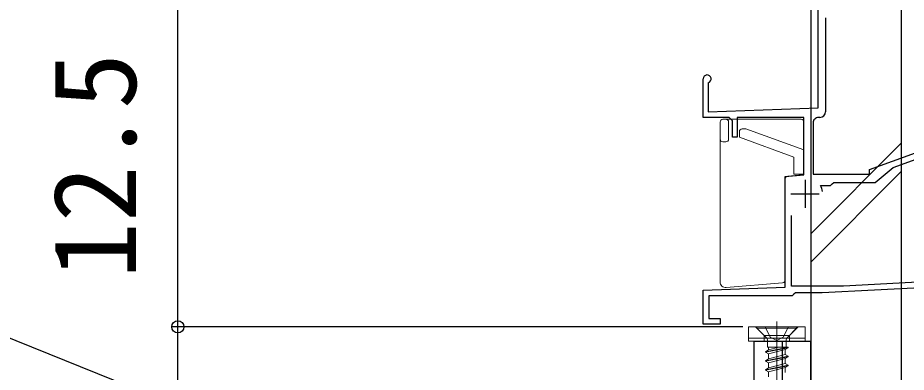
# Model space of a CAD drawing. Units: millimetres, scale not verified. Extents: x -875 to 875, y -1304 to 1298.
# Drawn here: x -220.1 to -63.1, y 390.4 to 453 of the extents above; entities that cross this region are included whole.
import ezdxf
from ezdxf.enums import TextEntityAlignment as Align

# ---------------------------------------------------------------- set-up
doc = ezdxf.new("R2010")
doc.units = ezdxf.units.MM
doc.header["$LTSCALE"] = 8
for name, color, linetype in [('0-3_YKK_11', 7, 'Continuous'), ('0-4_YKK_12', 2, 'Continuous'), ('0-6_YKK_D', 6, 'Continuous'), ('0-8_YSS_K', 3, 'Continuous')]:
    doc.layers.add(name, color=color, linetype=linetype)
doc.layers.add('0-5_YKK_13', color=4, linetype='Continuous', lineweight=18)
doc.styles.add('ＭＳ ゴシック', font='')
doc.styles.get('ＭＳ ゴシック').set_extended_font_data('MS Gothic')

msp = doc.modelspace()

# ---------------------------------------------------------------- linework, layer by layer
at = {"layer": '0-3_YKK_11'}
for p, q in [((-77.4, 453), (-77.4, 436.399)), ((-78.401, 435.4), (-78.6, 435.4)), ((-81, 424.4), (-81, 419.4)), ((-83.5, 421.9), (-78.5, 421.9)), ((-51.248, 405.802), (-78.008, 404.4))]:
    msp.add_line(p, q, dxfattribs=at)
for points in [[(-98.1, 441.529), (-98.1, 436.4), (-78.7, 437.077), (-78.7, 455.2)], [(-78.008, 404.4), (-82.709, 404.4), (-83.004, 404.15), (-83.3, 403.9), (-98, 403.9), (-98, 399.9), (-96, 399.9), (-96, 398.9), (-99, 398.9), (-99, 404.9), (-84.5, 405.406), (-84.5, 424.975), (-81.2, 425.264), (-81.2, 435.4), (-93, 435.4), (-93, 431.9), (-93.8, 431.9), (-93.8, 434.8), (-94.4, 435.4), (-99, 435.4), (-99, 442.2)], [(-79.6, 434.399), (-79.6, 425.4), (-69.6, 425.4), (-69.6, 426.2), (-49.325, 433.579)], [(-78.287, 423.4), (-76.492, 423.4), (-76.196, 423.65), (-75.9, 423.9), (-68.6, 423.9), (-65.457, 426.537), (-48.525, 432.7), (-39, 432.7), (-39, 425.904)], [(-74.218, 405.6), (-83.4, 405.6), (-83.4, 418.046)], [(-51.3, 411.1), (-51.3, 406.801), (-74.218, 405.6)]]:
    msp.add_lwpolyline(points, dxfattribs=at)
for centre, radius, start, end in [((-98.3, 442.2), 0.7, 286.60157, 180.00002), ((-78.6, 434.4), 1, 89.99998, 180.00002), ((-78.401, 436.4), 1, 270, 359.99998), ((-81, 421.9), 3.1, 7.35769, 28.93855)]:
    msp.add_arc(centre, radius, start, end, dxfattribs=at)
at = {"layer": '0-4_YKK_12'}
for p, q in [((-90, 395.9), (-80, 395.9)), ((-90, 368.2), (-90, 395.9)), ((-85, 367.9), (-85, 395.9)), ((-80, 163.4), (-80, 395.9))]:
    msp.add_line(p, q, dxfattribs=at)
at = {"layer": '0-5_YKK_13'}
for p, q in [((-82.709, 435.079), (-95.509, 435.079)), ((-81.709, 435.079), (-82.709, 435.079)), ((-96.009, 434.579), (-96.009, 406.334)), ((-94.509, 434.579), (-94.509, 431.579)), ((-91.444, 433.38), (-92.109, 433.38)), ((-91.456, 433.384), (-81.209, 429.654)), ((-81.209, 434.579), (-81.209, 425.539)), ((-92.609, 432.88), (-92.609, 431.884)), ((-83.009, 428.39), (-92.609, 431.884)), ((-95.509, 431.079), (-95.009, 431.079)), ((-84.509, 406.707), (-84.509, 424.517)), ((-84.053, 425.015), (-81.483, 425.24)), ((-94.922, 405.337), (-84.966, 406.208)), ((-86, 399.35), (-86, 367.09)), ((-86, 394.048), (-86, 399.151)), ((-89.75, 398.4), (-88.25, 396.9)), ((-82.5, 398.4), (-89.5, 398.4)), ((-89.5, 398.4), (-89.5, 398.15)), ((-82.5, 398.15), (-89.5, 398.15)), ((-89.5, 398.15), (-87.869, 396.519)), ((-88.05, 398.4), (-87.145, 396.585)), ((-82.5, 398.15), (-84.131, 396.519)), ((-82.25, 398.4), (-83.75, 396.9)), ((-82.5, 398.4), (-82.5, 398.15)), ((-81, 396.4), (-81, 398.4)), ((-91, 396.4), (-81, 396.4)), ((-91, 396.4), (-81, 396.4)), ((-91, 395.9), (-91, 396.4)), ((-91, 395.9), (-81, 395.9)), ((-88.25, 396.4), (-88.25, 396.9)), ((-88.25, 396.9), (-83.75, 396.9)), ((-88.25, 395.9), (-88.25, 396.4)), ((-87.771, 396.4), (-84.229, 396.4)), ((-87.635, 395.954), (-87.635, 394.812)), ((-87.145, 396.585), (-86, 395.976)), ((-84.365, 395.954), (-84.365, 394.812)), ((-83.75, 396.4), (-83.75, 396.9)), ((-83.75, 395.9), (-83.75, 396.4)), ((-81, 395.9), (-81, 396.4)), ((-88, 394.017), (-84, 394.812)), ((-84, 394.712), (-88, 393.917)), ((-87.475, 394.321), (-88, 394.017)), ((-84, 394.812), (-87.635, 394.812)), ((-87.475, 394.812), (-87.475, 394.321)), ((-87.475, 394.321), (-85.65, 394.812)), ((-84.525, 394.409), (-87.475, 393.614)), ((-84, 394.712), (-84.525, 394.409)), ((-84.525, 394.409), (-84.525, 393.526)), ((-84, 394.812), (-84, 394.712)), ((-88, 394.017), (-88, 393.917)), ((-87.475, 393.614), (-88, 393.917)), ((-88, 392.427), (-84, 393.222)), ((-84, 393.122), (-88, 392.327)), ((-87.475, 393.614), (-87.475, 392.731)), ((-87.475, 392.731), (-84.525, 393.526)), ((-84.525, 392.819), (-87.475, 392.024)), ((-84, 393.222), (-84.525, 393.526)), ((-84.525, 392.819), (-84.525, 391.936)), ((-87.475, 392.024), (-88, 392.327)), ((-84, 391.632), (-88, 390.837)), ((-88, 390.737), (-84, 391.532)), ((-87.475, 391.141), (-88, 390.837)), ((-87.475, 392.024), (-87.475, 391.141)), ((-87.475, 391.141), (-84.525, 391.936)), ((-84.525, 391.229), (-87.475, 390.434)), ((-84, 391.632), (-84.525, 391.936)), ((-84, 391.532), (-84.525, 391.229)), ((-84.525, 391.229), (-84.525, 390.346)), ((-84, 391.632), (-84, 391.532)), ((-88, 390.837), (-88, 390.737)), ((-87.475, 390.434), (-88, 390.737)), ((-87.475, 390.434), (-87.475, 389.551))]:
    msp.add_line(p, q, dxfattribs=at)
for points in [[(-81.252, 425.384), (-83.009, 425.384), (-83.009, 428.39)], [(-91, 396.4), (-91, 398.4), (-81, 398.4)], [(-83.95, 398.4), (-84.855, 396.585), (-86, 395.976)], [(-87.475, 392.731), (-88, 392.427), (-88, 392.327)], [(-84, 393.222), (-84, 393.122), (-84.525, 392.819)]]:
    msp.add_lwpolyline(points, dxfattribs=at)
for centre, radius, start, end in [((-95.509, 434.579), 0.5, 90, 180), ((-95.009, 434.579), 0.5, 0, 90), ((-81.709, 434.579), 0.5, 0, 90), ((-92.109, 432.88), 0.5, 90, 180), ((-95.509, 431.579), 0.5, 180, 270), ((-95.009, 431.579), 0.5, 270, 0), ((-81.509, 425.539), 0.3, 275, 360), ((-84.009, 424.517), 0.5, 95, 180), ((-85.009, 406.707), 0.5, 275, 0), ((-95.009, 406.334), 1, 180, 275), ((-88.435, 395.954), 0.8, 0, 45), ((-83.565, 395.954), 0.8, 135, 180)]:
    msp.add_arc(centre, radius, start, end, dxfattribs=at)
at = {"layer": '0-6_YKK_D'}
msp.add_line((-92, 398.4), (-192.83, 398.4), dxfattribs=at)
for points in [[(-191.83, 385.9), (-191.83, 398.4), (-191.83, 458)], [(-191.83, 384.4), (-231.83, 400.517), (-231.83, 418.108)]]:
    msp.add_lwpolyline(points, dxfattribs=at)
msp.add_circle((-191.83, 398.4), 1.075, dxfattribs=at)
at = {"layer": '0-8_YSS_K'}
for p, q in [((-80, 985.9), (-80, 62.39)), ((-64, 985.9), (-64, 62.39)), ((-80, 414.85), (-64, 430.85)), ((-80, 409.85), (-64, 425.85))]:
    msp.add_line(p, q, dxfattribs=at)

# ---------------------------------------------------------------- texts
at = {"layer": '0-6_YKK_D', "style": 'ＭＳ ゴシック'}
msp.add_text('12.5', height=14.66, rotation=90, dxfattribs=at).set_placement((-194.83, 406.932), align=Align.BOTTOM_LEFT)

doc.saveas('drawing.dxf')
